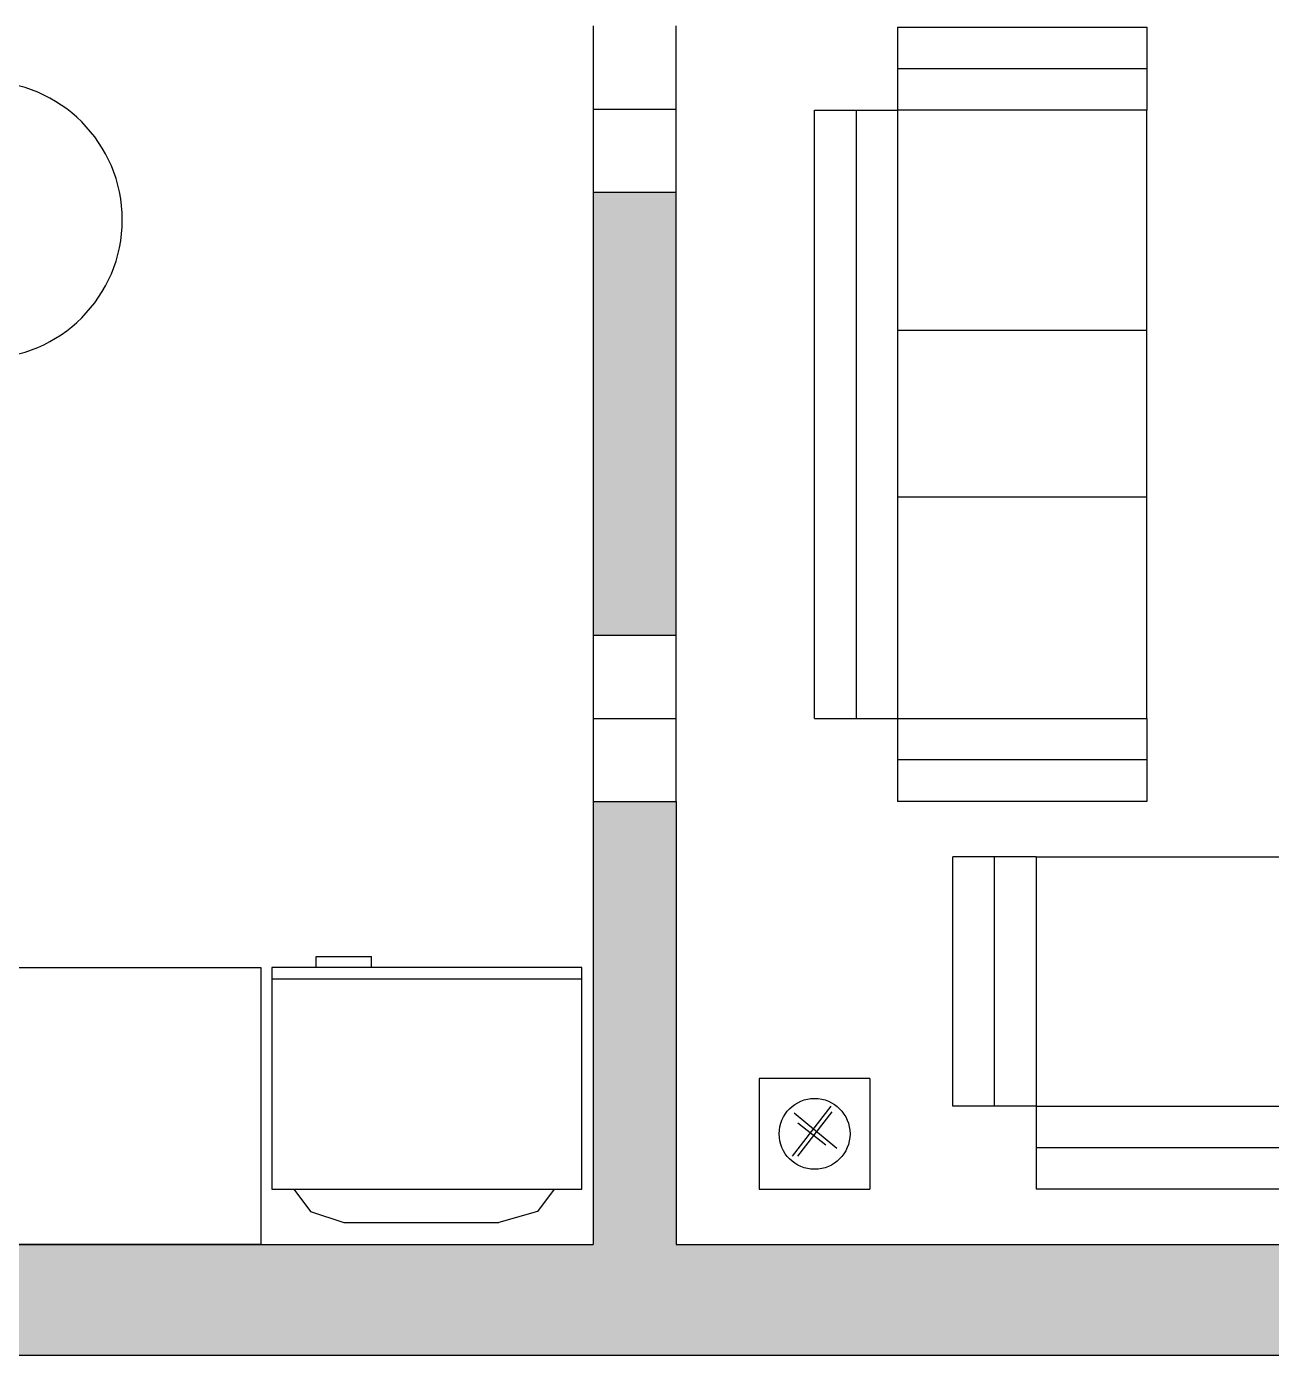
# Model space of a CAD drawing. Header units: metres. Extents: x -6.6 to 15, y 0 to 10.8.
# Drawn here: x 4.477 to 6.725, y 0 to 2.399 of the extents above; entities that cross this region are included whole.
import ezdxf

# ---------------------------------------------------------------- set-up
doc = ezdxf.new("R2010")
doc.units = ezdxf.units.M
for name, color, linetype, lineweight, true_color in [('1 - paredes', 7, 'Continuous', 25, 0x000000), ('2 - portas e janelas', 1, 'Continuous', 25, 0xff0000), ('4 - layouts dos objetos', 83, 'Continuous', 25, 0x63c85c)]:
    doc.layers.add(name, color=color, linetype=linetype, lineweight=lineweight, true_color=true_color)

msp = doc.modelspace()

# ---------------------------------------------------------------- hatches: boundary and pattern name
at = {"layer": '1 - paredes', "true_color": 0xa0a0a4}
for points in [[(5.5, 1.3), (5.65, 1.3), (5.65, 2.1), (5.5, 2.1)], [(9.85, 0.2), (9.85, 0.45), (10, 0.45), (10, 0.2), (15, 0.2), (15, 0), (0, 0), (0, 0.2), (1.85, 0.2), (1.85, 0.4), (2, 0.4), (2, 0.2), (5.5, 0.2), (5.5, 1), (5.65, 1), (5.65, 0.2)]]:
    msp.add_hatch(color=252, dxfattribs=at).paths.add_polyline_path(points)

# ---------------------------------------------------------------- linework, layer by layer
at = {"layer": '1 - paredes'}
for p, q in [((5.5, 2.1), (5.65, 2.1)), ((5.5, 2.1), (5.5, 1.3)), ((5.65, 1.3), (5.65, 2.1)), ((5.5, 1.3), (5.65, 1.3)), ((5.5, 1.3), (5.65, 1.3)), ((5.5, 1), (5.65, 1)), ((5.5, 1), (5.5, 0.2)), ((5.65, 1), (5.65, 0.2)), ((2, 0.2), (5.5, 0.2)), ((5.65, 0.2), (9.85, 0.2)), ((15, 0), (0, 0))]:
    msp.add_line(p, q, dxfattribs=at)
at = {"layer": '2 - portas e janelas', "color": 5, "true_color": 0x0000ff}
for p, q in [((5.5, 2.4), (5.5, 2.1)), ((5.65, 2.1), (5.65, 2.4)), ((5.5, 2.25), (5.5, 2.25)), ((5.5, 2.25), (5.65, 2.25)), ((5.5, 1.3), (5.5, 1)), ((5.65, 1), (5.65, 1.3)), ((5.5, 1.15), (5.5, 1.15)), ((5.5, 1.15), (5.65, 1.15))]:
    msp.add_line(p, q, dxfattribs=at)
at = {"layer": '2 - portas e janelas'}
for p, q in [((5.5, 1.3), (5.5, 1.3)), ((5.65, 1.3), (5.65, 1.3)), ((5.5, 1), (5.5, 1)), ((5.65, 1), (5.65, 1))]:
    msp.add_line(p, q, dxfattribs=at)
at = {"layer": '4 - layouts dos objetos'}
for p, q in [((6.05, 2.3978), (6.5, 2.3978)), ((6.05, 2.3978), (6.05, 2.2478)), ((6.5, 2.3978), (6.5, 2.2478)), ((6.5, 2.3228), (6.05, 2.3228)), ((5.9, 1.15), (5.9, 2.2478)), ((5.9, 2.2478), (6.05, 2.2478)), ((5.975, 2.2478), (5.975, 1.15)), ((6.05, 2.2478), (6.05, 1.15)), ((6.5, 2.2478), (6.05, 2.2478)), ((6.5, 1.15), (6.5, 2.2478)), ((6.5, 1.85), (6.05, 1.85)), ((6.05, 1.55), (6.5, 1.55)), ((5.9, 1.15), (6.05, 1.15)), ((6.05, 1.15), (6.5, 1.15)), ((6.05, 1.15), (6.05, 1)), ((6.5, 1.15), (6.5, 1)), ((6.5, 1.075), (6.05, 1.075)), ((6.5, 1), (6.05, 1)), ((6.15, 0.45), (6.15, 0.9)), ((6.3, 0.9), (6.15, 0.9)), ((6.225, 0.45), (6.225, 0.9)), ((6.3, 0.9), (6.3, 0.45)), ((6.3, 0.9), (9.2, 0.9)), ((5, 0.7), (5, 0.72)), ((5, 0.72), (5.1, 0.72)), ((5.1, 0.7), (5.1, 0.72)), ((3.41, 0.7), (4.9, 0.7)), ((4.9, 0.7), (4.9, 0.2)), ((5.48, 0.7), (4.92, 0.7)), ((4.92, 0.7), (4.92, 0.3)), ((5.48, 0.3), (5.48, 0.7)), ((4.92, 0.68), (5.48, 0.68)), ((6, 0.5), (5.8, 0.5)), ((5.8, 0.5), (5.8, 0.3)), ((6, 0.5), (6, 0.3)), ((5.8601, 0.36), (5.9301, 0.45)), ((5.8631, 0.438), (5.9401, 0.374)), ((5.8701, 0.36), (5.9321, 0.44)), ((6.3, 0.45), (6.15, 0.45)), ((6.3, 0.45), (9.2, 0.45)), ((6.3, 0.45), (6.3, 0.3)), ((5.8701, 0.42), (5.9201, 0.38)), ((9.2, 0.375), (6.3, 0.375)), ((4.92, 0.3), (5.48, 0.3)), ((4.96, 0.3), (4.99, 0.26)), ((5.43, 0.3), (5.4, 0.26)), ((5.8, 0.3), (6, 0.3)), ((9.2, 0.3), (6.3, 0.3)), ((4.99, 0.26), (5.05, 0.24)), ((5.05, 0.24), (5.33, 0.24)), ((5.4, 0.26), (5.33, 0.24)), ((4.9, 0.2), (3.41, 0.2))]:
    msp.add_line(p, q, dxfattribs=at)
msp.add_circle((5.9001, 0.4), 0.064, dxfattribs=at)
msp.add_arc((4.4, 2.05), 0.25, 270, 90, dxfattribs=at)

doc.saveas('drawing.dxf')
